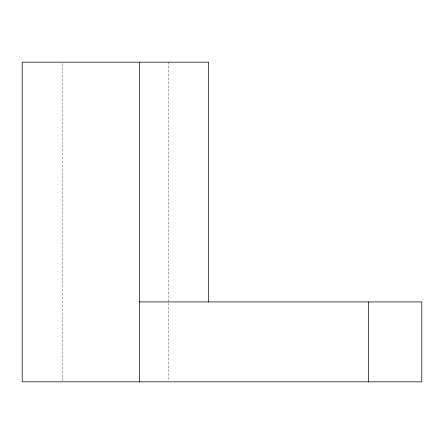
<?xml version="1.0" encoding="UTF-8"?>
<svg xmlns="http://www.w3.org/2000/svg" width="444" height="444" viewBox="0 0 444 444"><rect width="100%" height="100%" fill="white"/><g stroke="black" fill="none" stroke-linecap="round" stroke-linejoin="round"><path stroke-width="0.33" stroke-dasharray="2.22 1.67" d="M168.72 62.16L168.72 381.146M62.16 63.548L62.16 381.146"/><path stroke-width="0.67" d="M139.571 301.92L421.8 301.92L421.8 381.84L22.2 381.84L22.2 62.16L208.68 62.16L208.68 301.92M368.52 301.92L368.52 381.84M139.571 62.16L139.571 381.84"/></g></svg>
